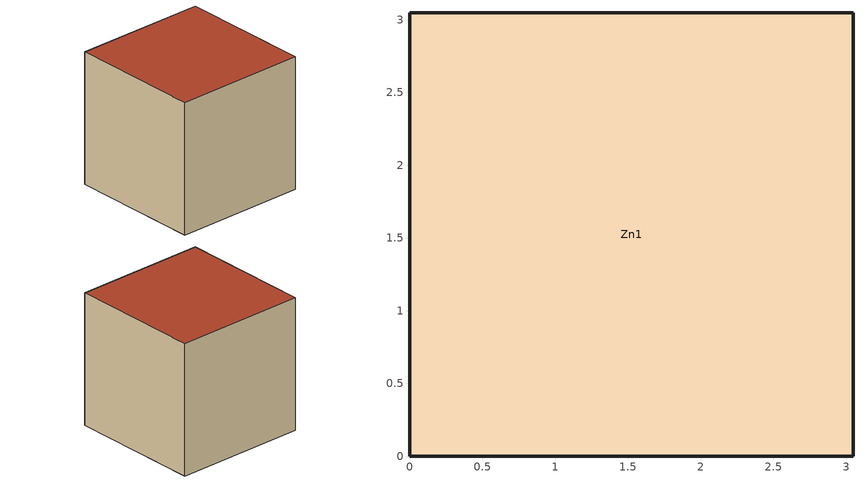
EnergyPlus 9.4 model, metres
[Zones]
Zn1
 floor ground (Slab): 3.05,3.05 3.05,0 0,0 0,3.05 z0
 wall outside (Ext Wall): 3.05,3.05 0,3.05 0,0 3.05,0 3.05,3.05 z0:3.05
 roof outside (IEAD): 0,3.05 0,0 3.05,0 3.05,3.05 z3.05
[Building]
None: North Axis {deg}=0; Terrain=Suburbs; Loads Convergence Tolerance Value {W}=0.04; Temperature Convergence Tolerance Value {deltaC}=0.4; Solar Distribution=FullInteriorAndExterior; Maximum Number of Warmup Days=25; Minimum Number of Warmup Days=6
[Site:Location]
NREL Golden CO USA WMO-724666: Latitude {deg}=39.74; Longitude {deg}=-105.18; Time Zone {hr}=-7; Elevation {m}=1829
[Site:GroundTemperature:BuildingSurface]
20, 20, 20, 20, 20, 20, 20, 20, 20, 20, 20, 20
[Construction]
IEAD: Roof Membrane, Roof Insulation, Roof Decking
Ext Wall: 4in MW Concrete, Wall Insulation, 0.5in Gypsum
Slab: Ground Insulation, 8in HW Concrete
[Material] Thermal Absorptance=0.9
Name | Roughness | Thickness {m} | Conductivity {W/m-K} | Density {kg/m3} | Specific Heat {J/kg-K} | Solar Absorptance | Visible Absorptance
Roof Membrane | VeryRough | 0.0095 | 0.16 | 1121.29 | 1460 | 0.7 | 0.7
Roof Decking | MediumSmooth | 0.0015 | 45.006 | 7680 | 418.4 | 0.7 | 0.3
4in MW Concrete | Rough | 0.1 | 0.858 | 1968 | 836.8 | 0.7 | 0.7
0.5in Gypsum | Smooth | 0.0127 | 0.16 | 800 | 1090 | 0.7 | 0.5
Ground Insulation | Smooth | 0.0254 | 0.03 | 55 | 1213 | 0.5 | 0.5
8in HW Concrete | Rough | 0.20321 | 1.311 | 2240 | 836.8 | 0.7 | 0.7
[Material:NoMass] Roughness=MediumRough; Thermal Absorptance=0.9; Solar Absorptance=0.7; Visible Absorptance=0.7
Name | Thermal Resistance {m2-K/W}
Roof Insulation | 3.5222
Wall Insulation | 1.673
[Zone]
Zn1: Type=1; Multiplier=1; Ceiling Height {m}=AutoCalculate; Volume {m3}=AutoCalculate; Floor Area {m2}=AutoCalculate; Zone Inside Convection Algorithm=TARP; Zone Outside Convection Algorithm=DOE-2; Part of Total Floor Area=Yes
[Zone equipment]
Zn1: Zn1 Ideal Loads Air Sys
[ZoneHVAC:IdealLoadsAirSystem]
Zn1 Ideal Loads Air Sys: Availability Schedule=Always 1; Maximum Heating Supply Air Temperature {C}=50; Minimum Cooling Supply Air Temperature {C}=13; Maximum Heating Supply Air Humidity Ratio {kgWater/kgDryAir}=0.015; Minimum Cooling Supply Air Humidity Ratio {kgWater/kgDryAir}=0.01; Heating Limit=NoLimit; Cooling Limit=NoLimit; Dehumidification Control Type=None; Humidification Control Type=None
[ZoneControl:Thermostat]
Zn1 Thermostat: Zone or ZoneList=Zn1; Control Type Schedule=Always 4; Control 1=Zn1 Stat Ctrl
[ThermostatSetpoint:DualSetpoint]
Zn1 Stat Ctrl: Heating Setpoint Temperature Schedule=Htg Setpt Sch; Cooling Setpoint Temperature Schedule=Clg Setpt Sch
[Refrigeration:Case]
Case: Availability Schedule=Case Avail Sch; Zone=Zn1; Rated Ambient Temperature {C}=23.88; Rated Ambient Relative Humidity {percent}=55; Rated Total Cooling Capacity per Unit Length {W/m}=734; Rated Latent Heat Ratio=0.08; Rated Runtime Fraction=0.85; Case Length {m}=3.66; Case Operating Temperature {C}=2; Latent Case Credit Curve Type=CaseTemperatureMethod; Latent Case Credit Curve=Case Curve; Standard Case Fan Power per Unit Length {W/m}=55; Operating Case Fan Power per Unit Length {W/m}=55; Standard Case Lighting Power per Unit Length {W/m}=33; Case Lighting Schedule=Always 1; Fraction of Lighting Energy to Case=1; Case Anti-Sweat Heater Power per Unit Length {W/m}=0; Minimum Anti-Sweat Heater Power per Unit Length {W/m}=0; Anti-Sweat Heater Control Type=None; Humidity at Zero Anti-Sweat Heater Energy {percent}=0; Case Height {m}=0; Fraction of Anti-Sweat Heater Energy to Case=0.2; Case Defrost Power per Unit Length {W/m}=0; Case Defrost Type=None; Defrost Energy Correction Curve Type=None; Under Case HVAC Return Air Fraction=0; Refrigerated Case Restocking Schedule=Case Restock Sch; Case Credit Fraction Schedule=Always 0
[Refrigeration:CompressorRack]
Rack: Heat Rejection Location=Outdoors; Design Compressor Rack COP {W/W}=3; Compressor Rack COP Function of Temperature Curve=Rack COP Curve; Design Condenser Fan Power {W}=350; Condenser Type=AirCooled; Refrigeration Case Name or WalkIn Name or CaseAndWalkInList=Case
[PythonPlugin:SearchPaths]
Python Search Paths: Add Current Working Directory to Search Path=Yes; Add Input File Directory to Search Path=Yes
[PythonPlugin:Instance]
Case Model: Run During Warmup Days=No; Python Module=refcase; Plugin Class=CaseModel
[PythonPlugin:Variables]
Python Variables: Variable Name 1=t_food; Variable Name 2=t_case
[PythonPlugin:OutputVariable] Type of Data in Variable=Averaged; Update Frequency=SystemTimestep
Name | Python Plugin Variable
t_food | t_food
t_case | t_case
[Schedule:Constant]
Name | Hourly Value
Always 0 | 0
Always 1 | 1
Always 4 | 4
Htg Setpt Sch | 10
Clg Setpt Sch | 40
[Schedule:Compact]
Case Avail Sch: Through: 12/31, For: AllDays, Until: 02:00, 1, Until: 03:00, 0, Until: 05:00, 1, Until: 06:00, 0, Until: 08:00, 1, Until: 09:00, 0, Until: 11:00, 1, Until: 12:00, 0, Until: 14:00, 1, Until: 15:00, 0, Until: 17:00, 0, Until: 18:00, 0, Until: 20:00, 1, Until: 21:00, 0, Until: 23:00, 1, Until: 24:00, 0
Case Restock Sch: Through: 12/31, For:AllDays, Until: 06:00, 0, Until: 07:00, 50, Until: 09:00, 70, Until: 10:00, 80, Until: 11:00, 70, Until: 13:00, 50, Until: 14:00, 80, Until: 15:00, 90, Until: 16:00, 80, Until: 24:00, 0
[Curve:Cubic]
Case Curve: Coefficient1 Constant=0.0265263; Coefficient2 x=0.00107803; Coefficient3 x**2=-6.02558e-05; Coefficient4 x**3=1.23732e-06; Minimum Value of x {BasedOnField A2}=-35; Maximum Value of x {BasedOnField A2}=20
[Curve:Quadratic]
Rack COP Curve: Coefficient1 Constant=1; Coefficient2 x=0; Coefficient3 x**2=0; Minimum Value of x {BasedOnField A2}=0; Maximum Value of x {BasedOnField A2}=50
